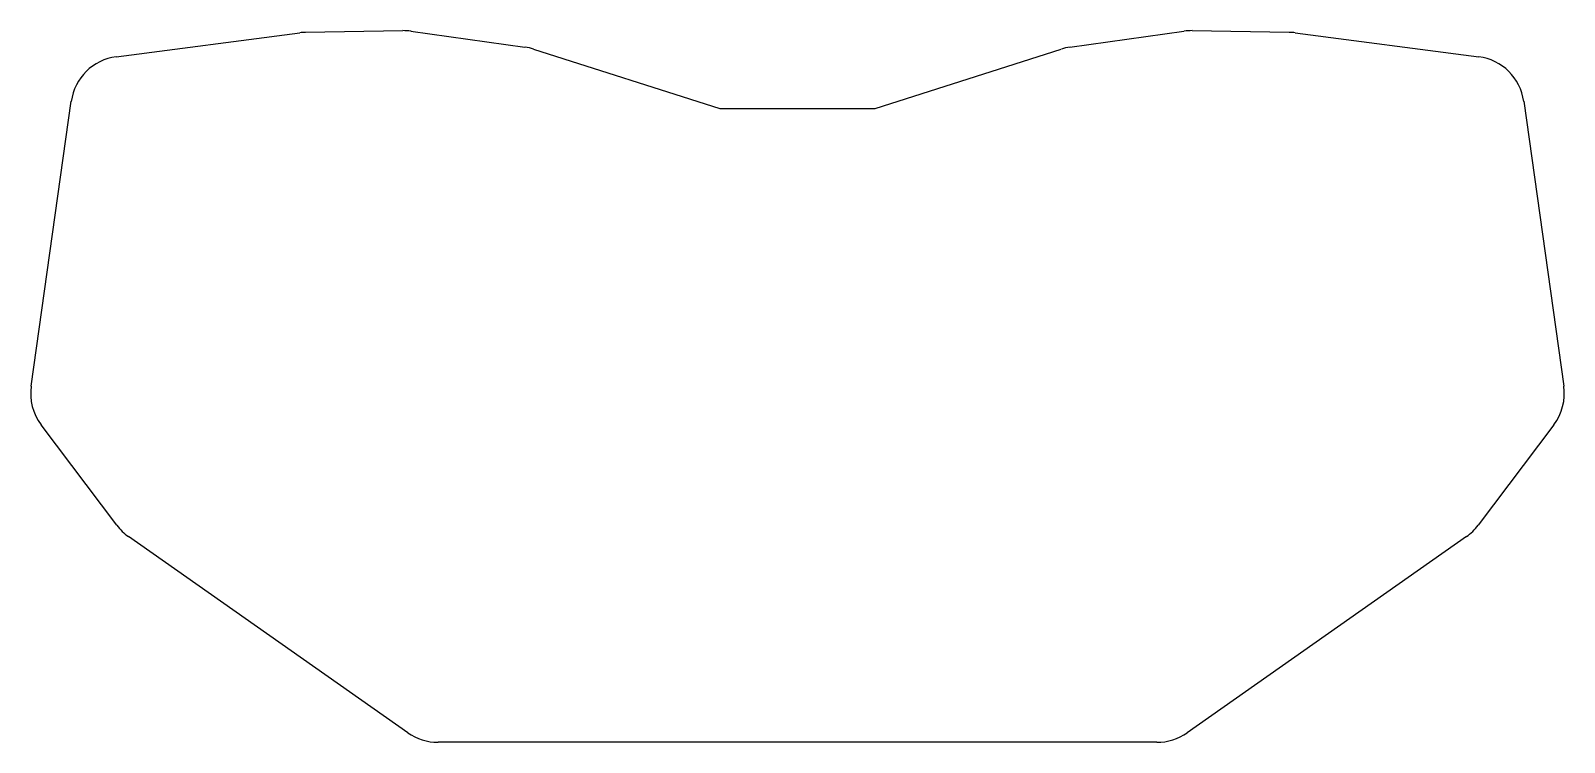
# Model space of a CAD drawing. Header units: millimetres. Extents: x 66 to 359, y -199 to -63.
import ezdxf

# ---------------------------------------------------------------- set-up
doc = ezdxf.new("R2010")
doc.units = ezdxf.units.MM

msp = doc.modelspace()

# ---------------------------------------------------------------- linework, layer by layer
for p, q in [((82.29, -67.88), (117.33, -63.3)), ((118.45, -63.22), (137.01, -62.9)), ((138.57, -63), (160.34, -66.06)), ((264.41, -66.06), (286.18, -63)), ((287.74, -62.9), (306.3, -63.22)), ((307.43, -63.3), (342.47, -67.88)), ((161.99, -66.43), (197.57, -77.79)), ((227.19, -77.79), (262.76, -66.43)), ((66.04, -130.79), (73.68, -76.4)), ((197.57, -77.79), (227.19, -77.79)), ((351.07, -76.4), (358.72, -130.79)), ((82.41, -157.38), (67.96, -138.2)), ((356.8, -138.2), (342.35, -157.38)), ((137.98, -197.03), (84.64, -159.54)), ((340.11, -159.54), (286.77, -197.03)), ((281.02, -198.85), (143.73, -198.85))]:
    msp.add_line(p, q)
for centre, radius, start, end in [((118.62, -73.22), 10, 90.9726, 97.4463), ((137.18, -72.9), 10, 82, 90.9726), ((287.58, -72.9), 10, 89.0274, 98), ((306.13, -73.22), 10, 82.5537, 89.0274), ((158.95, -75.96), 10, 72.2933, 82), ((265.81, -75.96), 10, 98, 107.7067), ((83.59, -77.8), 10, 97.4463, 172), ((341.17, -77.8), 10, 8, 82.5537), ((196.05, -82.56), 5, 432.2933, 432.3048), ((228.71, -82.56), 5, 467.6952, 467.7067), ((75.94, -132.18), 10, 172, 216.9919), ((348.81, -132.18), 10, 323, 368), ((71.95, -135.19), 5, 216.9838, 217), ((90.39, -151.36), 10, 217, 234.8979), ((334.36, -151.36), 10, 305.1021, 323), ((87.52, -155.45), 5, 234.8979, 234.9094), ((337.24, -155.45), 5, 305.0906, 305.1021), ((143.73, -188.85), 10, 234.8979, 270), ((281.02, -188.85), 10, 270, 305.1021)]:
    msp.add_arc(centre, radius, start, end)

doc.saveas('drawing.dxf')
